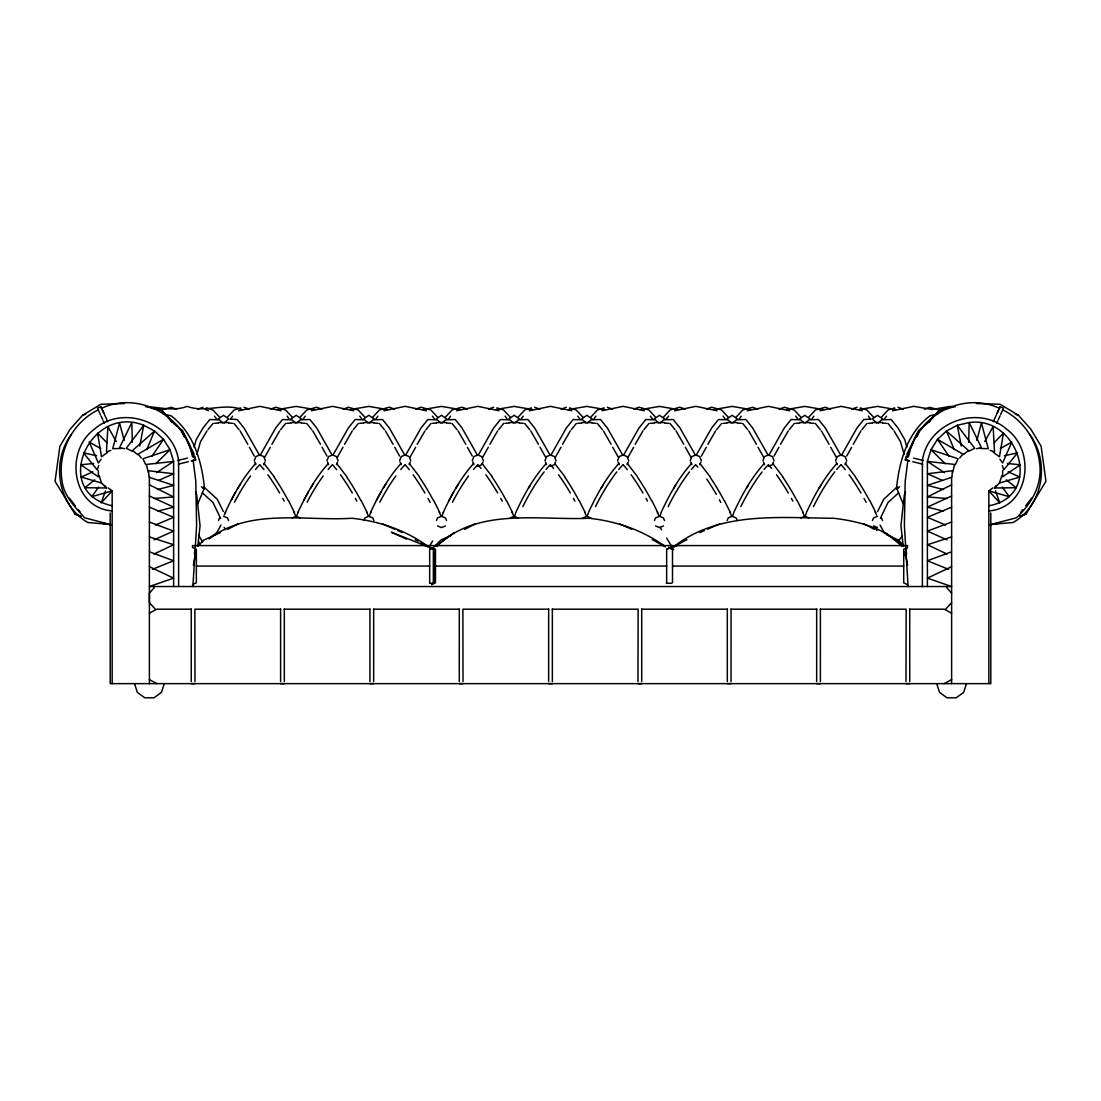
<?xml version="1.0" encoding="UTF-8"?>
<svg xmlns="http://www.w3.org/2000/svg" width="1101" height="1101" viewBox="0 0 1101 1101"><rect width="100%" height="100%" fill="white"/><g stroke="black" fill="none" stroke-linecap="round" stroke-linejoin="round"><path stroke-width="1.5" d="M968.674 442.299L969.183 422.564C1018.7 415.325 1044.298 496.097 988.836 505.758M952.021 476.857L952.351 470.733L927.386 473.747L942.525 480.476M192.895 586.53L196.611 525.659L195.799 481.22L193.102 460.135M197.808 546.11L200.065 525.659L196.68 494.982L195.496 491.817M907.898 460.135L905.201 481.22L904.389 525.659L908.105 586.53M896.475 488.748C899.118 461.567 907.21 433.023 929.932 415.793L937.777 414.031M906.563 552.647L906.123 557.601L907.637 565.157M139.731 446.07L143.736 425.289C90.089 403.544 49.82 492.188 112.164 505.758M193.363 565.157L194.877 557.601L194.437 552.647M952.709 472.508L954.553 464.429L927.386 461.415L927.386 586.53M976.835 440.414L981.418 423.004L988.285 448.671L979.835 448.451M194.093 447.089L196.226 439.643L203.038 427.945L209.823 419.522L219.347 419.839L222.815 422.949M196.859 454.369L200.492 441.735L206.947 430.945M98.691 465.53L97.273 469.907L83.47 452.883L96.613 455.718M164.283 683.638L161.434 692.391L153.989 697.8L144.795 697.8L137.35 692.391L134.501 683.638M1006.314 479.788L1016.14 487.729L994.52 487.977L999.46 483.036L1001.827 475.742M966.499 683.638L963.65 692.391L956.205 697.8L947.011 697.8L939.566 692.391L936.717 683.638M105.435 490.963L101.223 502.896L112.164 490.867L108.187 487.936M917.064 436.546L918.647 432.032L921.895 428.509M905.504 491.817L904.32 494.982L900.935 525.659L903.192 546.11M903.976 555.744L906.963 547.844M218.48 520.539L219.567 517.91M363.812 520.539L364.899 517.91L368.849 516.286L372.799 517.91L373.886 520.539M436.464 520.539L437.565 517.91L441.501 516.286L445.451 517.91L446.552 520.539M654.448 520.539L655.549 517.91L659.499 516.286L663.435 517.91L664.536 520.539M727.114 520.539L728.201 517.91L732.151 516.286L736.101 517.91L737.188 520.539M872.446 520.539L873.533 517.91L877.483 516.286M146.777 449.525L154.553 431.014L143.736 425.289L126.243 448.313L132.203 451.19M263.8 464.691L264.887 462.103M336.466 464.691L337.553 462.103M409.132 464.691L410.219 462.103M482.871 462.103L481.784 464.691L477.834 466.301M555.537 462.103L554.45 464.691L550.5 466.301M627.116 464.691L628.203 462.103M699.768 464.691L700.869 462.103M773.521 462.103L772.434 464.691L768.484 466.301M845.1 464.691L846.187 462.103M880.36 518.406L887.984 502.551L898.65 492.808M906.261 458.222L916.761 434.496L919.307 432.404M998.703 409.696L1000.08 406.613L1003.479 408.141L1000.616 414.568M997.231 413.026L1000.08 406.613L998.772 409.2M998.442 410.301L993.322 421.683M998.304 419.687L1000.038 415.848M996.708 423.224L997.726 420.967M225.196 512.529C233.316 495.078 242.715 477.82 255.693 463.48M297.862 512.529C305.982 495.078 315.381 477.82 328.359 463.48M370.514 512.529C378.648 495.078 388.047 477.82 401.012 463.48M443.18 512.529C451.3 495.078 460.7 477.82 473.678 463.48M515.791 512.488C523.911 495.037 533.311 477.793 546.289 463.452M588.443 512.488C596.577 495.037 605.977 477.793 618.941 463.452M661.109 512.488C669.229 495.037 678.629 477.793 691.607 463.452M733.775 512.488C741.895 495.037 751.295 477.793 764.273 463.452M806.441 512.488C814.561 495.037 823.961 477.793 836.925 463.452M955.228 464.76L958.104 458.787L930.978 449.717L927.386 461.415L944.479 472.659M71.441 434.207C50.894 461.856 57.472 504.753 87.763 522.493L110.196 524.393M877.621 511.497L883.814 499.166L897.466 486.683M906.811 454.218L918.482 430.629L929.671 421.394M220.943 525.108L215.521 534.962M270.323 447.267L264.529 457.534M271.892 444.322L279.613 430.945M342.989 447.267L337.195 457.534M344.558 444.322L352.279 430.945M415.641 447.281L409.861 457.548M417.21 444.336L424.931 430.959M488.307 447.267L482.513 457.534M489.876 444.322L497.597 430.945M560.973 447.281L555.179 457.548M562.542 444.336L570.263 430.959M633.625 447.267L627.845 457.534M635.194 444.322L642.915 430.945M706.292 447.281L701.392 456.089M707.86 444.336L715.581 430.959M778.957 447.267L774.044 456.075M780.526 444.322L788.247 430.945M851.623 447.281L846.71 456.089M853.192 444.336L860.913 430.959M907.224 456.709L909.66 452.208M984.734 441.584L993.116 426.61L994.52 451.837L990.143 450.419M429.184 546.715L432.638 540.963M260.111 455.415L275.704 427.945L282.489 419.522L292.013 419.839L295.467 422.949M332.777 455.415L348.37 427.945L355.155 419.522L364.665 419.839L368.133 422.949M405.443 455.429L421.036 427.959L427.821 419.536L437.331 419.853L440.799 422.963M478.109 455.415L493.688 427.945L500.473 419.522L509.997 419.839L513.451 422.949M550.761 455.429L566.354 427.959L573.139 419.536L582.663 419.853L586.117 422.963M623.427 455.415L639.02 427.945L645.805 419.522L655.315 419.839L658.783 422.949M696.093 455.429L711.673 427.959L718.458 419.536L727.981 419.853L731.449 422.963M768.746 455.415L784.339 427.945L791.124 419.522L800.647 419.839L804.102 422.949M841.412 455.429L857.005 427.959L863.79 419.536L870.217 419.123M1020.531 516.19L1026.049 514.029L1045.95 481.275L1041.106 446.235L1030.825 429.156L1018.48 415.338L1000.203 404.287L976.436 403.53M152.131 456.075L163.512 439.354L154.553 431.014L132.533 450.515L137.708 454.658M197.808 503.818L203.919 489.188L201.442 486.766M915.082 438.226L917.973 434.083M98.622 487.124L91.782 496.675L112.164 490.867L112.164 683.638M101.072 459.282L98.374 463.012L89.195 442.065L100.714 448.575M994.52 487.977L996.322 485.5M230.591 418.889L232.614 416.15M303.257 418.889L305.266 416.15M375.909 418.889L377.932 416.15M448.575 418.889L450.598 416.15M521.241 418.889L523.25 416.15M593.893 418.889L595.916 416.15M666.559 418.889L668.582 416.15M739.225 418.889L741.248 416.15M811.877 418.889L813.9 416.15M884.543 418.889L886.566 416.15M1020.806 512.158L1022.788 509.612M1025.747 505.772L1031.678 498.106M959.728 457.961L962.825 454.066L937.488 439.354L930.978 449.717L945.236 463.727M207.965 429.693L213.016 423.417M280.617 429.693L285.682 423.417M353.283 429.693L358.348 423.417M425.949 429.707L431.014 423.431M498.602 429.693L503.666 423.417M571.268 429.707L576.332 423.431M643.934 429.693L648.998 423.417M716.6 429.707L721.65 423.431M789.252 429.693L794.316 423.417M861.918 429.707L866.982 423.431M899.352 539.738L902.325 536.173M929.093 422.096L938.974 410.425L955.503 406.53M124.564 403.53L100.797 404.287L82.52 415.338L70.175 429.156L59.894 446.235L55.05 481.275L74.951 514.029L80.469 516.19M154.319 587.631L149.392 593.095L149.392 602.632L155.31 609.183M945.69 609.183L951.608 602.632M925.074 424.945L927.248 422.605M227.246 417.389L234.183 409.957L240.789 407.907M299.912 417.375L306.849 409.93L316.661 407.246L321.974 409.173M372.592 417.334L379.542 409.889L389.341 407.205L394.653 409.132M445.258 417.334L452.194 409.889L462.007 407.205L467.319 409.132M517.883 417.389L524.819 409.944L531.425 407.893M590.576 417.348L597.513 409.902L604.119 407.852M663.229 417.348L670.165 409.902L679.978 407.219L685.29 409.145M735.853 417.417L742.79 409.985L752.602 407.301L757.901 409.214M808.533 417.389L815.469 409.944L825.282 407.26L830.594 409.187M881.199 417.389L888.135 409.944L894.741 407.893M994.134 442.685L1003.479 433.106L999.46 456.777L993.253 452.277M155.764 463.727L170.022 449.717L163.512 439.354L138.175 454.066L141.272 457.961M899.558 486.766L897.081 489.188L903.192 503.818M197.437 546.385L203.946 539.999L220.406 532.554M434.441 546.385L440.95 539.999L451.424 535.265M923.753 425.826L940.928 409.366L949.351 408.292M224.232 422.949L227.701 419.839M296.898 422.935L300.367 419.825L309.876 419.509L316.661 427.931L332.254 455.401M369.551 422.949L373.019 419.839L382.542 419.522L389.327 427.945L404.907 455.415M442.217 422.935L445.685 419.825L455.208 419.509L461.993 427.931L477.573 455.401M514.883 422.949L518.351 419.839L527.861 419.522L534.646 427.945L550.239 455.415M587.549 422.935L591.003 419.825L600.527 419.509L607.312 427.931L622.905 455.401M660.201 422.949L663.669 419.839L673.193 419.522L679.978 427.945L695.557 455.415M732.867 422.935L736.335 419.825L745.845 419.509L752.63 427.931L768.223 455.401M805.533 422.935L808.987 419.825L818.511 419.509L825.296 427.931L840.889 455.401M878.185 422.949L881.653 419.839L891.177 419.522L897.962 427.945L904.774 439.643L906.907 447.089M192.193 460.769L195.717 459.929L194.849 456.309L192.537 456.846C185.615 416.632 138.657 390.47 101.306 408.457M217.943 419.192L223.517 415.297L229.104 419.192M290.595 419.192L296.183 415.297L301.77 419.192M363.261 419.192L368.849 415.297L374.423 419.192M435.927 419.192L441.501 415.297L447.089 419.192M508.579 419.192L514.167 415.297L519.755 419.192M581.245 419.192L586.833 415.297L592.421 419.192M653.911 419.192L659.499 415.297L665.073 419.192M726.577 419.192L732.151 415.297L737.739 419.192M799.23 419.192L804.817 415.297L810.405 419.192M871.896 419.192L877.483 415.297L883.057 419.192M94.686 479.788L84.86 487.729L106.48 487.977L104.678 485.5M209.08 538.94C249.445 507.809 305.17 521.255 352.127 518.254C379.487 521.268 405.925 530.2 428.234 546.578M436.794 546.385C476.953 506.997 538.747 520.58 589.131 518.254C616.491 521.268 642.929 530.2 665.238 546.578M963.292 454.658L968.467 450.515L946.447 431.014L937.488 439.354L948.869 456.075M210.415 537.522L217.035 532.554M435.528 546.454L454.039 532.554M992.813 487.936L988.836 490.867L988.836 683.638M107.747 452.277L101.54 456.777L97.521 433.106L106.866 442.685M156.521 472.659L173.614 461.415L170.022 449.717L142.896 458.787L145.772 464.76M98.471 409.765C72.349 422.206 57.403 452.208 62.028 480.6C63.624 495.918 75.061 506.79 84.612 517.8L110.196 524.489L103.453 523.429M673.936 546.578C719.338 510.933 779.756 517.979 833.581 518.254C859.014 521.241 884.695 528.287 903.66 546.454M1000.286 448.575L1011.805 442.065L1002.626 463.012L999.928 459.282M673.95 546.66L686.941 539.614M149.392 613.188L156.837 609.183L191.478 609.183M944.163 683.638L951.608 679.634M227.701 529.388L238.215 523.842M464.705 529.388L475.219 523.842M951.608 484.798L927.386 496.936L946.764 498.478M429.665 582.814L429.665 549.316L433.464 547.445M431.675 584.053L434.207 582.814L434.207 549.316L430.395 547.445M431.661 584.672L435.473 582.814L435.473 549.316L431.661 547.445M666.669 582.814L666.669 549.316L670.468 547.445M192.51 584.672L196.35 582.814L196.35 549.316L192.51 547.445L192.51 545.587L907.513 545.587L907.513 547.445L903.715 549.316L903.715 582.814L907.513 584.672M968.797 451.19L974.757 448.313L957.264 425.289L946.447 431.014L954.223 449.525M153.934 554.064L173.614 544.734L149.392 536.916M951.608 566.698L927.386 578.135L951.608 586.53L149.392 586.53L173.614 578.135L149.392 566.698M429.665 549.316L433.656 547.445M666.669 549.316L670.66 547.445M951.608 495.973L927.386 507.134L943.529 511.181M158.475 480.476L173.614 473.747L148.649 470.733L148.979 476.857M153.934 539.862L173.614 531.122L149.392 522.025M92.883 471.847L81.185 477.036L101.54 483.036L106.48 487.977M699.933 532.554L704.489 530.544M707.53 529.209L719.669 523.842M238.642 410.756L259.85 406.338L281.072 410.756M311.308 410.756L332.516 406.338L353.724 410.756M383.96 410.756L405.182 406.338L426.39 410.756M155.447 524.984L173.614 517.332L149.392 507.134M456.626 410.756L477.834 406.338L499.056 410.756M529.292 410.756L550.5 406.338L571.708 410.756M601.944 410.756L623.166 406.338L644.374 410.756M674.61 410.756L695.818 406.338L717.04 410.756M747.276 410.756L768.484 406.338L789.692 410.756M819.928 410.756L841.15 406.338L862.358 410.756M892.594 410.756L913.802 406.338L932.024 409.489L950.135 406.407L953.328 406.764M951.608 507.134L927.386 517.332L945.553 524.984M292.233 517.91L296.183 516.286L300.133 517.91M445.451 525.948L441.501 527.572L437.565 525.948M510.217 517.91L514.167 516.286L518.117 517.91M582.883 517.91L586.833 516.286L590.783 517.91M663.435 525.948L659.499 527.572L655.549 525.948M800.867 517.91L804.817 516.286L808.767 517.91M152.42 569.327L173.614 560.739L149.392 551.807L149.392 683.638M674.101 546.812L677.294 545.545M951.608 522.025L927.386 531.122L947.066 539.862M1019.801 516.328L1026.049 514.029M197.753 409.187L203.052 407.274M270.406 409.187L275.718 407.274L285.531 409.957L292.467 417.389M343.099 409.228L348.398 407.301L358.21 409.999L365.147 417.43M415.71 409.159L421.022 407.232L430.821 409.916L437.771 417.362M488.376 409.159L493.675 407.232M561.056 409.187L566.368 407.274M633.681 409.145L638.993 407.219L648.806 409.902L655.742 417.348M706.347 409.145L711.645 407.219L721.458 409.902L728.394 417.348M779.026 409.173L784.339 407.26L794.151 409.944L801.088 417.375M851.706 409.2L857.005 407.274M924.386 409.242L929.698 407.315L939.497 409.999M82.52 415.338L85.685 414.224M110.857 450.419L106.48 451.837L107.884 426.61L116.266 441.584M951.608 536.916L927.386 544.734L947.066 554.064M161.503 409.999L171.302 407.315L176.614 409.242M999.46 483.036L1019.815 477.036L1008.117 471.847M192.785 460.727L195.717 459.929L191.381 461.03M157.471 489.573L173.614 485.348L149.392 477.352L149.392 551.395M988.836 510.933C1029.352 507.685 1036.591 451.066 1006.686 429.225C977.826 403.847 927.606 422.591 922.39 460.658L922.39 586.53M997.547 523.429L990.804 524.489L993.997 523.649M157.471 511.181L173.614 507.134L149.392 495.973M187.431 458.112L177.522 460.521M188.299 461.732L178.39 464.14M976.546 448.685L981.39 447.57L969.183 422.564L957.264 425.289L961.269 446.07M990.804 524.489L1016.388 517.8C1031.733 503.57 1042.619 484.619 1039.619 462.97C1037.018 440.4 1023.077 419.742 1002.529 409.765M1004.387 455.718L1017.53 452.883L1003.727 469.907L1002.309 465.53M147.672 406.764C160.911 407.453 174.013 411.402 187.198 406.338C205.336 413.343 223.489 402.581 241.642 409.489M278.058 409.489L296.183 406.407L314.308 409.489M350.724 409.489L368.849 406.407L386.96 409.489M423.39 409.489L441.501 406.407L459.626 409.489M496.042 409.489L514.167 406.407L532.292 409.489M568.708 409.489L586.833 406.407L604.958 409.489M641.374 409.489L659.499 406.407L677.61 409.489M714.04 409.489L732.151 406.407L750.276 409.489M786.692 409.489L804.817 406.407L822.942 409.489M859.358 409.489L877.483 406.407L895.595 409.489M989.689 524.792L997.767 523.443M228.513 422.536L218.521 422.536M301.179 422.536L291.187 422.536M373.845 422.536L363.853 422.536M446.497 422.536L436.519 422.536M93.557 463.493L80.731 464.801L98.374 476.816L98.374 470.678M519.163 422.536L509.171 422.536M591.829 422.536L581.837 422.536M664.481 422.536L654.503 422.536M737.147 422.536L727.155 422.536M809.813 422.536L799.821 422.536M882.479 422.536L872.487 422.536M990.804 524.393L1013.237 522.493C1043.528 504.753 1050.106 461.856 1029.559 434.207M154.236 498.478L173.614 496.936L149.392 484.798M214.378 423.321L218.438 423.059M287.031 423.321L291.104 423.059M359.697 423.321L363.757 423.059M432.363 423.335L436.423 423.073M505.029 423.321L509.089 423.059M577.681 423.335L581.741 423.073M650.347 423.321L654.407 423.059M723.013 423.335L727.073 423.073M795.665 423.321L799.725 423.059M868.331 423.335L872.391 423.073M121.165 448.451L112.715 448.671L119.582 423.004L124.165 440.414M196.35 566.065L429.665 566.065M434.207 566.065L666.669 566.065M672.505 566.065L903.715 566.065M429.583 583.269L432.982 583.269M666.311 583.269L671.417 583.269M280.755 609.183L194.849 609.183L194.987 681.547M284.182 609.183L370.101 609.183M373.528 609.183L459.434 609.183M548.78 609.183L462.874 609.183L463.012 681.547M552.22 609.183L638.126 609.183L637.974 681.547M641.566 609.183L727.472 609.183M730.899 609.183L816.818 609.183M820.245 609.183L906.151 609.183L905.999 681.547M909.522 609.183L944.163 609.183L951.608 613.188M906.013 683.638L909.729 683.638M637.974 683.638L641.69 683.638M727.321 683.638L731.036 683.638M816.667 683.638L820.383 683.638M280.604 683.638L284.319 683.638M369.95 683.638L373.666 683.638M459.296 683.638L463.012 683.638M548.628 683.638L552.358 683.638M191.257 683.638L194.973 683.638M882.562 423.059L886.622 423.321M809.909 423.045L813.969 423.307M737.243 423.045L741.303 423.307M664.577 423.059L668.637 423.321M591.911 423.045L595.985 423.307M519.259 423.059L523.319 423.321M446.593 423.045L450.653 423.307M373.927 423.059L377.987 423.321M301.275 423.045L305.335 423.307M230.783 419.109L237.21 419.522L243.995 427.945L259.588 455.415M228.609 423.059L232.669 423.321M1007.443 463.493L1020.269 464.801L1002.626 476.816L1002.626 470.678M151.649 408.292L160.072 409.366L177.247 425.826M103.233 523.443L111.311 524.792M163.223 414.031L171.068 415.793C193.79 433.023 201.882 461.567 204.525 488.748M124.454 448.685L119.61 447.57L131.817 422.564L132.326 442.299M908.807 460.769L905.283 459.929L906.151 456.309L908.463 456.846C915.385 416.632 962.343 390.47 999.694 408.457M145.497 406.53L162.026 410.425L171.907 422.096M923.478 460.521L913.569 458.112M922.61 464.14L912.701 461.732M909.619 461.03L905.283 459.929L908.215 460.727M943.529 489.573L927.386 485.348L951.608 477.352L951.608 551.395M112.164 510.933C71.648 507.685 64.408 451.066 94.314 429.225C123.174 403.847 173.394 422.591 178.61 460.658L178.61 586.53M107.003 523.649L110.196 524.489M860.211 407.92L866.817 409.957L873.754 417.403M569.561 407.907L576.167 409.957L583.117 417.389M496.881 407.865L503.487 409.916L510.424 417.362M206.259 407.907L212.865 409.957L219.801 417.389M1015.315 414.224L1018.48 415.338M897.948 407.26L903.247 409.187M607.325 407.219L612.624 409.145M534.632 407.26L539.944 409.187M243.995 407.274L249.294 409.187M74.951 514.029L81.199 516.328M428.069 546.812L391.35 532.196L406.599 539.132M948.58 569.327L927.386 560.739L951.608 551.807L951.608 683.638M873.533 525.948L877.483 527.572M223.517 516.286L227.467 517.91L228.554 520.539M205.405 409.489L208.406 410.756M171.329 421.394L182.518 430.629L194.189 454.218M619.505 523.842L631.657 529.209M382.501 523.842L394.653 529.209M397.681 530.544L402.237 532.554M886.25 534.591L898.223 539.999L903.646 545.325M668.527 547.445L672.505 549.316L672.505 582.814M429.514 547.445L433.354 549.316L433.354 582.814M668.706 547.445L672.505 549.316M863.955 523.842L874.469 529.388M149.392 679.634L156.837 683.638M652.232 539.614L665.224 546.66M415.228 539.614L418.119 541.183M421.009 542.752L428.22 546.66M172.21 421.669L177.027 426.101M885.149 532.554L902.38 546.385M181.693 432.404L184.239 434.496L194.739 458.222M873.299 419.853L876.768 422.963M203.534 486.683L217.186 499.166L223.379 511.497M202.35 492.808L213.016 502.551L220.64 518.406M179.133 428.495L182.381 432.005L183.977 436.533M946.681 587.631L951.608 593.095M845.293 463.48L855.353 476.54M772.696 463.48L782.742 476.54M699.919 463.507L709.98 476.568M627.309 463.48L637.369 476.54M554.711 463.48L564.758 476.54M482.045 463.48L492.092 476.54M409.269 463.48L419.33 476.54M336.658 463.48L346.719 476.54M264.006 463.48L274.053 476.54M887.984 423.417L893.035 429.693M815.318 423.403L820.383 429.679M742.652 423.403L747.717 429.679M670 423.417L675.051 429.693M597.334 423.403L602.398 429.679M524.668 423.417L529.732 429.693M452.016 423.403L457.066 429.679M379.35 423.417L384.4 429.693M306.684 423.403L311.748 429.679M234.018 423.417L239.082 429.693M198.51 535.114L202.667 541.995M69.322 498.106L75.253 505.772M78.212 509.612L80.194 512.158M868.386 416.15L870.409 418.889M795.734 416.15L797.743 418.889M723.068 416.15L725.091 418.889M650.402 416.15L652.425 418.889M577.75 416.15L579.759 418.889M505.084 416.15L507.107 418.889M432.418 416.15L434.441 418.889M359.752 416.15L361.775 418.889M287.1 416.15L289.123 418.889M214.434 416.15L216.457 418.889M1002.378 487.124L1009.218 496.675L988.836 490.867L999.777 502.896L995.565 490.963M183.027 434.083L185.918 438.226M660.105 527.351L661.605 529.801M224.109 527.365L225.609 529.815M836.471 457.521L830.677 447.254M763.805 457.521L758.025 447.254M691.139 457.534L685.359 447.267M618.487 457.521L612.693 447.254M666.669 538.114L673.578 549.564M545.821 457.534L540.027 447.267M472.274 456.062L467.375 447.254M399.608 456.075L394.709 447.267M326.956 456.062L322.043 447.254M254.29 456.075L249.39 447.267M894.053 430.945L900.508 441.735L904.141 454.369M821.387 430.931L829.108 444.309M748.735 430.931L756.456 444.309M676.069 430.945L683.79 444.322M603.403 430.931L611.124 444.309M530.737 430.945L538.458 444.322M458.085 430.931L465.806 444.309M385.419 430.945L393.14 444.322M312.753 430.931L320.474 444.309M240.101 430.945L247.821 444.322M884.653 533.49L880.057 525.108M191.34 452.208L193.776 456.709M875.543 527.916L876.933 530.544M102.228 409.2L100.948 406.627L97.521 408.141L100.384 414.568M869.859 500.666L875.763 512.543M797.262 500.666L803.152 512.543M724.486 500.694L730.376 512.571M651.875 500.666L657.779 512.543M579.277 500.666L585.168 512.543M506.611 500.666L512.502 512.543M433.835 500.666L439.739 512.543M361.224 500.666L367.128 512.543M288.572 500.666L294.462 512.543M198.758 541.83L200.024 544.637M107.678 421.683L100.92 406.613L102.297 409.696M103.274 420.967L104.292 423.224M100.962 415.848L102.696 419.687M102.558 410.301L103.769 413.026M836.113 462.103L837.2 464.691M763.447 462.103L764.534 464.691M690.781 462.103L691.868 464.691M618.129 462.103L619.216 464.691M545.463 462.103L546.55 464.691M472.797 462.103L473.884 464.691M400.131 462.103L401.232 464.691M327.479 462.103L328.566 464.691M254.813 462.103L255.9 464.691M881.433 517.91L882.52 520.539M194.629 549.427L196.432 554.161M99.173 475.742L101.54 483.036M148.291 472.508L146.447 464.429L173.614 461.415L173.614 586.53M903.756 551.229L904.127 554.629M990.804 512.942L990.804 683.638L110.196 683.638L110.196 512.942M909.729 609.183L909.729 681.547M846.738 460.796L845.1 456.585L841.15 454.974L837.2 456.585L835.563 460.796M820.396 609.183L820.383 681.547M816.667 609.183L816.667 681.547M774.072 460.796L772.434 456.585L768.484 454.974L764.534 456.585L762.897 460.796M731.05 609.183L731.036 681.547M727.321 609.183L727.321 681.547M701.406 460.796L699.768 456.585L695.818 454.974L691.868 456.585L690.244 460.796M641.704 609.183L641.704 681.547M628.74 460.796L627.116 456.585L623.166 454.974L619.216 456.585L617.578 460.796M556.088 460.796L554.45 456.585L550.5 454.974L546.55 456.585L544.912 460.796M552.358 609.183L552.358 681.547M548.642 609.183L548.628 681.547M483.422 460.796L481.784 456.585L477.834 454.974L473.884 456.585L472.26 460.796M459.296 609.183L459.282 681.547M410.756 460.796L409.132 456.585L405.182 454.974L401.232 456.585L399.594 460.796M373.679 609.183L373.666 681.547M369.95 609.183L369.95 681.547M338.103 460.796L336.466 456.585L332.516 454.974L328.566 456.585L326.928 460.796M284.333 609.183L284.319 681.547M280.604 609.183L280.604 681.547M265.437 460.796L263.8 456.585L259.85 454.974L255.9 456.585L254.262 460.796M191.271 609.183L191.257 681.547M805.051 516.369A42.884 8.01 -60.1 0 1 806.249 513.383M819.158 488.211A42.884 8.01 -60.1 0 1 820.947 485.293M813.474 506.625A42.884 8.01 -60.1 0 1 834.792 471.889M836.705 469.494A42.884 8.01 -60.1 0 1 840.889 464.842M478.013 464.939A42.884 6.812 59.8 0 1 480.986 468.379M485.885 474.765A42.884 6.812 59.8 0 1 497.68 493.014M500.762 498.409A42.884 6.812 59.8 0 1 502.235 501.093M492.216 477.16A42.884 6.812 59.8 0 1 506.24 500.487M511.937 511.965A42.884 6.812 59.8 0 1 513.892 516.41M332.626 464.939A42.884 6.812 59.8 0 1 336.658 469.673M340.498 474.765A42.884 6.812 59.8 0 1 352.306 493.014M355.389 498.409A42.884 6.812 59.8 0 1 356.848 501.093M346.829 477.16A42.884 6.812 59.8 0 1 360.867 500.487M366.564 511.965A42.884 6.812 59.8 0 1 368.505 516.41M224.398 514.924A42.884 8.01 -60.1 0 1 225.664 511.896M231.182 500.308A42.884 8.01 -60.1 0 1 235.586 492.23M237.926 488.252A42.884 8.01 -60.1 0 1 240.61 483.876M234.485 502.207A42.884 8.01 -60.1 0 1 250.519 475.962M255.473 469.535A42.884 8.01 -60.1 0 1 259.643 464.883M550.665 464.939A42.884 6.812 59.8 0 1 553.652 468.379M558.551 474.765A42.884 6.812 59.8 0 1 570.346 493.014M573.428 498.409A42.884 6.812 59.8 0 1 574.887 501.093M564.868 477.16A42.884 6.812 59.8 0 1 578.906 500.487M584.603 511.965A42.884 6.812 59.8 0 1 586.544 516.41M732.399 516.369A42.884 8.01 -60.1 0 1 733.596 513.383M746.506 488.211A42.884 8.01 -60.1 0 1 748.281 485.293M740.822 506.625A42.884 8.01 -60.1 0 1 762.126 471.889M764.053 469.494A42.884 8.01 -60.1 0 1 768.223 464.842M369.138 516.397A42.884 8.01 -60.1 0 1 370.982 511.896M376.501 500.308A42.884 8.01 -60.1 0 1 380.918 492.23M383.244 488.252A42.884 8.01 -60.1 0 1 385.942 483.876M379.804 502.207A42.884 8.01 -60.1 0 1 395.837 475.962M400.792 469.535A42.884 8.01 -60.1 0 1 404.975 464.883M405.237 464.939A42.884 6.812 59.8 0 1 409.269 469.673M413.109 474.765A42.884 6.812 59.8 0 1 424.917 493.014M427.986 498.409A42.884 6.812 59.8 0 1 430.161 502.4M419.44 477.16A42.884 6.812 59.8 0 1 433.464 500.487M439.175 511.965A42.884 6.812 59.8 0 1 441.116 516.41M259.974 464.939A42.884 6.812 59.8 0 1 264.006 469.673M267.846 474.765A42.884 6.812 59.8 0 1 279.64 493.014M282.723 498.409A42.884 6.812 59.8 0 1 284.196 501.093M274.177 477.16A42.884 6.812 59.8 0 1 288.201 500.487M293.898 511.965A42.884 6.812 59.8 0 1 295.839 516.41M695.887 464.98A42.884 6.812 59.8 0 1 697.841 467.182M706.787 479.114A42.884 6.812 59.8 0 1 716.338 494.39M719.38 499.785A42.884 6.812 59.8 0 1 720.811 502.441M710.09 477.201A42.884 6.812 59.8 0 1 724.114 500.515M729.812 511.993A42.884 6.812 59.8 0 1 731.766 516.438M296.472 516.397A42.884 8.01 -60.1 0 1 298.316 511.896M303.848 500.308A42.884 8.01 -60.1 0 1 308.252 492.23M310.578 488.252A42.884 8.01 -60.1 0 1 313.276 483.876M307.138 502.207A42.884 8.01 -60.1 0 1 323.171 475.962M328.139 469.535A42.884 8.01 -60.1 0 1 332.309 464.883M659.733 516.369A42.884 8.01 -60.1 0 1 660.93 513.383M673.84 488.211A42.884 8.01 -60.1 0 1 675.615 485.293M668.156 506.625A42.884 8.01 -60.1 0 1 689.46 471.889M691.387 469.494A42.884 8.01 -60.1 0 1 695.571 464.842M587.067 516.369A42.884 8.01 -60.1 0 1 588.264 513.383M601.174 488.211A42.884 8.01 -60.1 0 1 602.963 485.293M595.49 506.625A42.884 8.01 -60.1 0 1 616.808 471.889M618.721 469.494A42.884 8.01 -60.1 0 1 622.905 464.842M514.415 516.369A42.884 8.01 -60.1 0 1 515.612 513.383M528.508 488.211A42.884 8.01 -60.1 0 1 530.297 485.293M522.837 506.625A42.884 8.01 -60.1 0 1 544.142 471.889M546.068 469.494A42.884 8.01 -60.1 0 1 550.239 464.842M441.804 516.397A42.884 8.01 -60.1 0 1 443.648 511.896M449.167 500.308A42.884 8.01 -60.1 0 1 453.571 492.23M455.91 488.252A42.884 8.01 -60.1 0 1 458.594 483.876M452.47 502.207A42.884 8.01 -60.1 0 1 468.503 475.962M473.458 469.535A42.884 8.01 -60.1 0 1 477.641 464.883M623.276 464.939A42.884 6.812 59.8 0 1 627.309 469.673M631.148 474.765A42.884 6.812 59.8 0 1 642.956 493.014M646.039 498.409A42.884 6.812 59.8 0 1 647.498 501.093M637.479 477.16A42.884 6.812 59.8 0 1 651.503 500.487M657.214 511.965A42.884 6.812 59.8 0 1 659.155 516.41M841.26 464.939A42.884 6.812 59.8 0 1 845.293 469.673M849.132 474.765A42.884 6.812 59.8 0 1 860.941 493.014M864.024 498.409A42.884 6.812 59.8 0 1 866.184 502.4M855.463 477.16A42.884 6.812 59.8 0 1 869.501 500.487M875.199 511.965A42.884 6.812 59.8 0 1 876.52 514.965M768.649 464.939A42.884 6.812 59.8 0 1 771.636 468.379M776.535 474.765A42.884 6.812 59.8 0 1 788.33 493.014M791.413 498.409A42.884 6.812 59.8 0 1 792.871 501.093M782.866 477.16A42.884 6.812 59.8 0 1 796.89 500.487M802.588 511.965A42.884 6.812 59.8 0 1 804.528 516.41"/></g></svg>
